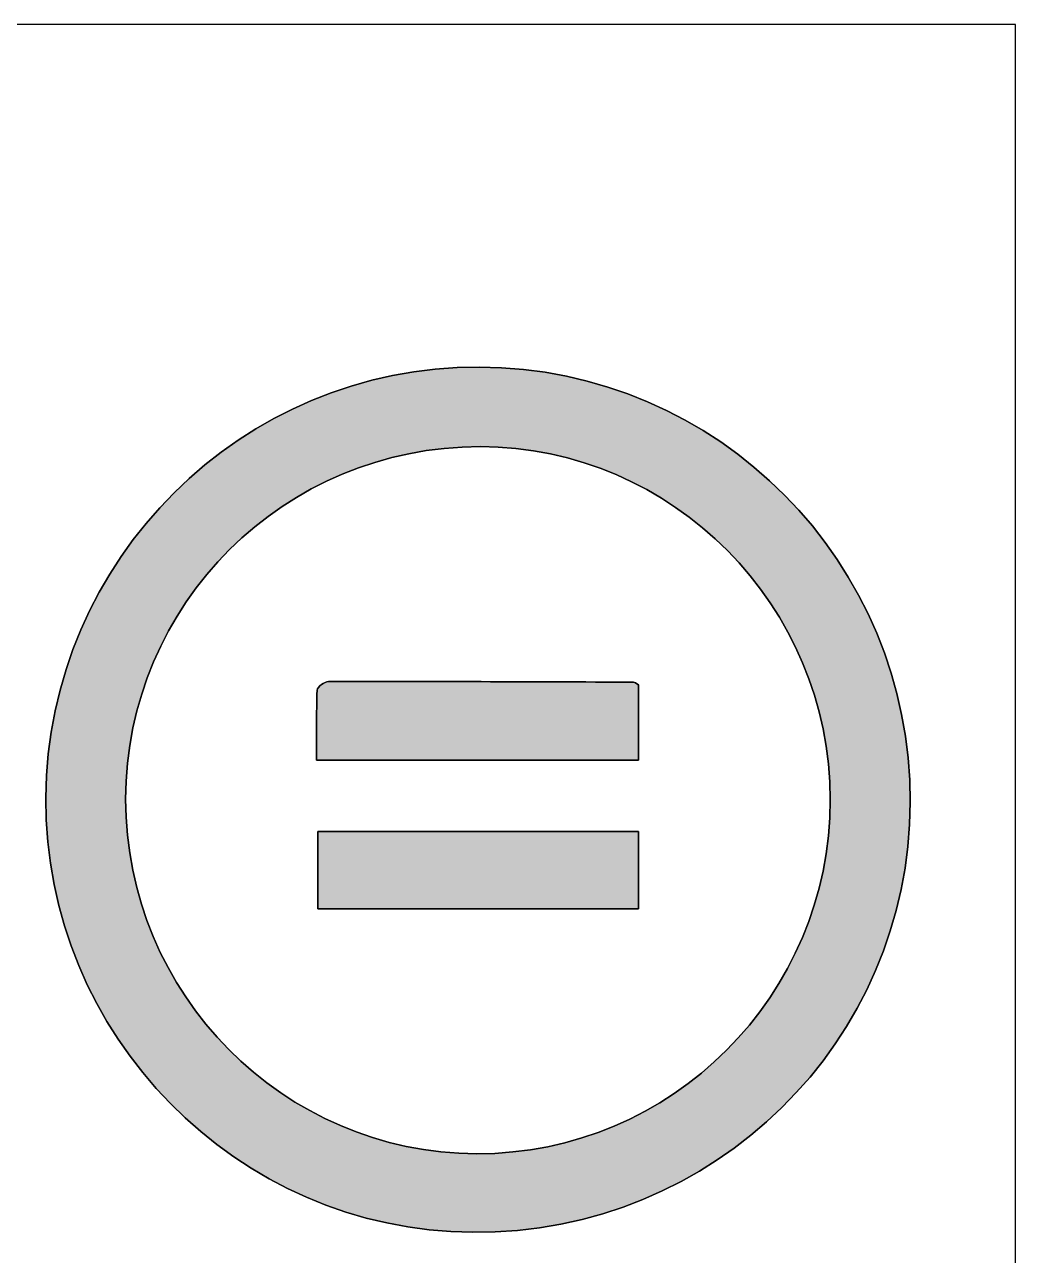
# Model space of a CAD drawing. Extents: x -1 to 338, y -185 to -55.
# Drawn here: x 327.53 to 337.74, y -67.36 to -54.69 of the extents above; entities that cross this region are included whole.
import ezdxf

# ---------------------------------------------------------------- set-up
doc = ezdxf.new("R2010")
doc.units = 0
doc.layers.add('CALQUE_1', color=7, linetype='CONTINUOUS')

# ---------------------------------------------------------------- blocks, each defined once
blk = doc.blocks.new('*U8')
at = {"layer": 'CALQUE_1', "color": 7}
for points in [[(331.459, -59.114), (331.318, -58.301), (331.459, -58.28)], [(331.486, -59.107), (331.459, -58.28), (331.486, -58.276)], [(331.459, -59.114), (331.459, -58.28), (331.486, -59.107)], [(331.695, -59.075), (331.486, -58.276), (331.695, -58.245)], [(331.486, -59.107), (331.486, -58.276), (331.695, -59.075)], [(331.758, -59.066), (331.695, -58.245), (331.758, -58.236)], [(331.695, -59.075), (331.695, -58.245), (331.758, -59.066)], [(331.817, -59.057), (331.758, -58.236), (331.817, -58.233)], [(331.758, -59.066), (331.758, -58.236), (331.817, -59.057)], [(331.849, -59.052), (331.817, -58.233), (331.849, -58.231)], [(331.817, -59.057), (331.817, -58.233), (331.849, -59.052)], [(332.145, -59.038), (331.849, -58.231), (332.145, -58.218)], [(331.849, -59.052), (331.849, -58.231), (332.145, -59.038)], [(332.186, -59.036), (332.145, -58.218), (332.186, -58.216)], [(332.145, -59.038), (332.145, -58.218), (332.186, -59.036)], [(332.211, -59.034), (332.186, -58.216), (332.211, -58.214)], [(332.186, -59.036), (332.186, -58.216), (332.211, -59.034)], [(332.211, -59.034), (332.211, -58.214), (332.223, -59.034)], [(332.223, -59.034), (332.211, -58.214), (332.223, -58.215)], [(332.223, -59.034), (332.223, -58.215), (332.558, -59.051)], [(332.558, -59.051), (332.223, -58.215), (332.558, -58.233)], [(332.558, -59.051), (332.558, -58.233), (332.59, -59.053)], [(332.59, -59.053), (332.558, -58.233), (332.59, -58.235)], [(332.59, -59.053), (332.59, -58.235), (332.606, -59.055)], [(332.606, -59.055), (332.59, -58.235), (332.606, -58.236)], [(332.606, -59.055), (332.606, -58.236), (332.667, -59.065)], [(332.667, -59.065), (332.606, -58.236), (332.667, -58.239)], [(332.667, -59.065), (332.667, -58.239), (332.919, -59.104)], [(332.919, -59.104), (332.667, -58.239), (332.919, -58.279)], [(332.919, -59.104), (332.919, -58.279), (332.947, -59.109)], [(332.947, -59.109), (332.919, -58.279), (332.947, -58.283)], [(332.947, -59.109), (332.947, -58.283), (333.053, -59.137)], [(333.053, -59.137), (332.947, -58.283), (333.053, -58.3)], [(330.892, -59.284), (330.836, -58.43), (330.892, -58.41)], [(331.113, -59.204), (330.892, -58.41), (331.113, -58.354)], [(330.892, -59.284), (330.892, -58.41), (331.113, -59.204)], [(331.136, -59.196), (331.113, -58.354), (331.136, -58.348)], [(331.113, -59.204), (331.113, -58.354), (331.136, -59.196)], [(331.258, -59.165), (331.136, -58.348), (331.258, -58.317)], [(331.136, -59.196), (331.136, -58.348), (331.258, -59.165)], [(331.318, -59.149), (331.258, -58.317), (331.318, -58.301)], [(331.258, -59.165), (331.258, -58.317), (331.318, -59.149)], [(331.318, -59.149), (331.318, -58.301), (331.459, -59.114)], [(333.053, -59.137), (333.053, -58.3), (333.109, -59.151)], [(333.109, -59.151), (333.053, -58.3), (333.109, -58.309)], [(333.109, -59.151), (333.109, -58.309), (333.268, -59.193)], [(333.268, -59.193), (333.109, -58.309), (333.268, -58.35)], [(333.268, -59.193), (333.268, -58.35), (333.292, -59.199)], [(333.292, -59.199), (333.268, -58.35), (333.292, -58.356)], [(333.292, -59.199), (333.292, -58.356), (333.484, -59.271)], [(333.484, -59.271), (333.292, -58.356), (333.484, -58.407)], [(333.484, -59.271), (333.484, -58.407), (333.536, -59.29)], [(333.536, -59.29), (333.484, -58.407), (333.536, -58.42)], [(333.536, -59.29), (333.536, -58.42), (333.602, -59.315)], [(333.602, -59.315), (333.536, -58.42), (333.602, -58.445)], [(330.781, -59.327), (330.484, -58.558), (330.781, -58.45)], [(330.8, -59.317), (330.781, -58.45), (330.8, -58.443)], [(330.781, -59.327), (330.781, -58.45), (330.8, -59.317)], [(330.836, -59.304), (330.8, -58.443), (330.836, -58.43)], [(330.8, -59.317), (330.8, -58.443), (330.836, -59.304)], [(330.836, -59.304), (330.836, -58.43), (330.892, -59.284)], [(333.602, -59.315), (333.602, -58.445), (333.622, -59.322)], [(333.622, -59.322), (333.602, -58.445), (333.622, -58.452)], [(333.622, -59.322), (333.622, -58.452), (333.898, -59.457)], [(333.898, -59.457), (333.622, -58.452), (333.898, -58.554)], [(330.431, -59.5), (330.179, -58.704), (330.431, -58.584)], [(330.464, -59.48), (330.431, -58.584), (330.464, -58.568)], [(330.431, -59.5), (330.431, -58.584), (330.464, -59.48)], [(330.481, -59.47), (330.464, -58.568), (330.481, -58.56)], [(330.464, -59.48), (330.464, -58.568), (330.481, -59.47)], [(330.484, -59.468), (330.481, -58.56), (330.484, -58.558)], [(330.481, -59.47), (330.481, -58.56), (330.484, -59.468)], [(330.484, -59.468), (330.484, -58.558), (330.781, -59.327)], [(333.898, -59.457), (333.898, -58.554), (333.92, -59.468)], [(333.92, -59.468), (333.898, -58.554), (333.92, -58.563)], [(333.92, -59.468), (333.92, -58.563), (333.937, -59.476)], [(333.937, -59.476), (333.92, -58.563), (333.937, -58.569)], [(333.937, -59.476), (333.937, -58.569), (333.945, -59.481)], [(333.945, -59.481), (333.937, -58.569), (333.945, -58.572)], [(333.945, -59.481), (333.945, -58.572), (334.221, -59.651)], [(334.221, -59.651), (333.945, -58.572), (334.221, -58.706)], [(330.045, -59.751), (329.898, -58.864), (330.045, -58.775)], [(330.095, -59.714), (330.045, -58.775), (330.095, -58.745)], [(330.045, -59.751), (330.045, -58.775), (330.095, -59.714)], [(330.166, -59.661), (330.095, -58.745), (330.166, -58.711)], [(330.095, -59.714), (330.095, -58.745), (330.166, -59.661)], [(330.179, -59.651), (330.166, -58.711), (330.179, -58.704)], [(330.166, -59.661), (330.166, -58.711), (330.179, -59.651)], [(330.179, -59.651), (330.179, -58.704), (330.431, -59.5)], [(334.221, -59.651), (334.221, -58.706), (334.235, -59.659)], [(334.235, -59.659), (334.221, -58.706), (334.235, -58.713)], [(334.235, -59.659), (334.235, -58.713), (334.292, -59.702)], [(334.292, -59.702), (334.235, -58.713), (334.292, -58.741)], [(334.292, -59.702), (334.292, -58.741), (334.333, -59.734)], [(334.333, -59.734), (334.292, -58.741), (334.333, -58.761)], [(334.333, -59.734), (334.333, -58.761), (334.501, -59.861)], [(334.501, -59.861), (334.333, -58.761), (334.501, -58.864)], [(329.887, -59.87), (329.728, -58.967), (329.887, -58.87)], [(329.898, -59.86), (329.887, -58.87), (329.898, -58.864)], [(329.887, -59.87), (329.887, -58.87), (329.898, -59.86)], [(329.898, -59.86), (329.898, -58.864), (330.045, -59.751)], [(334.501, -59.861), (334.501, -58.864), (334.512, -59.869)], [(334.512, -59.869), (334.501, -58.864), (334.512, -58.871)], [(334.512, -59.869), (334.512, -58.871), (334.663, -60.007)], [(334.663, -60.007), (334.512, -58.871), (334.663, -58.963)], [(329.63, -60.104), (329.403, -59.208), (329.63, -59.04)], [(329.639, -60.094), (329.63, -59.04), (329.639, -59.033)], [(329.63, -60.104), (329.63, -59.04), (329.639, -60.094)], [(329.682, -60.056), (329.639, -59.033), (329.682, -59.001)], [(329.639, -60.094), (329.639, -59.033), (329.682, -60.056)], [(329.728, -60.014), (329.682, -59.001), (329.728, -58.967)], [(329.682, -60.056), (329.682, -59.001), (329.728, -60.014)], [(329.728, -60.014), (329.728, -58.967), (329.887, -59.87)], [(334.663, -60.007), (334.663, -58.963), (334.7, -60.041)], [(334.7, -60.041), (334.663, -58.963), (334.7, -58.986)], [(334.7, -60.041), (334.7, -58.986), (334.76, -60.096)], [(334.76, -60.096), (334.7, -58.986), (334.76, -59.031)], [(334.76, -60.096), (334.76, -59.031), (334.769, -60.104)], [(334.769, -60.104), (334.76, -59.031), (334.769, -59.038)], [(334.769, -60.104), (334.769, -59.038), (334.995, -60.355)], [(334.995, -60.355), (334.769, -59.038), (334.995, -59.209)], [(329.342, -60.433), (329.193, -59.395), (329.342, -59.261)], [(329.385, -60.376), (329.342, -59.261), (329.385, -59.222)], [(329.342, -60.433), (329.342, -59.261), (329.385, -60.376)], [(329.396, -60.361), (329.385, -59.222), (329.396, -59.214)], [(329.385, -60.376), (329.385, -59.222), (329.396, -60.361)], [(329.403, -60.352), (329.396, -59.214), (329.403, -59.208)], [(329.396, -60.361), (329.396, -59.214), (329.403, -60.352)], [(329.403, -60.352), (329.403, -59.208), (329.63, -60.104)], [(334.995, -60.355), (334.995, -59.209), (335.002, -60.363)], [(335.002, -60.363), (334.995, -59.209), (335.002, -59.214)], [(335.002, -60.363), (335.002, -59.214), (335.009, -60.373)], [(335.009, -60.373), (335.002, -59.214), (335.009, -59.219)], [(335.009, -60.373), (335.009, -59.219), (335.042, -60.417)], [(335.042, -60.417), (335.009, -59.219), (335.042, -59.244)], [(335.042, -60.417), (335.042, -59.244), (335.205, -60.636)], [(335.205, -60.636), (335.042, -59.244), (335.205, -59.393)], [(329.187, -60.641), (329.067, -59.508), (329.187, -59.4)], [(329.193, -60.631), (329.187, -59.4), (329.193, -59.395)], [(329.187, -60.641), (329.187, -59.4), (329.193, -60.631)], [(329.193, -60.631), (329.193, -59.395), (329.342, -60.433)], [(335.205, -60.636), (335.205, -59.393), (335.21, -60.643)], [(335.21, -60.643), (335.205, -59.393), (335.21, -59.398)], [(335.21, -60.643), (335.21, -59.398), (335.329, -60.84)], [(335.329, -60.84), (335.21, -59.398), (335.329, -59.507)], [(329.029, -60.9), (329.01, -59.572), (329.029, -59.551)], [(329.067, -60.836), (329.029, -59.551), (329.067, -59.508)], [(329.029, -60.9), (329.029, -59.551), (329.067, -60.836)], [(329.067, -60.836), (329.067, -59.508), (329.187, -60.641)], [(335.329, -60.84), (335.329, -59.507), (335.357, -60.886)], [(335.357, -60.886), (335.329, -59.507), (335.357, -59.533)], [(335.357, -60.886), (335.357, -59.533), (335.388, -60.937)], [(335.388, -60.937), (335.357, -59.533), (335.388, -59.567)], [(329.005, -60.94), (328.856, -59.74), (329.005, -59.576)], [(329.01, -60.931), (329.005, -59.576), (329.01, -59.572)], [(329.005, -60.94), (329.005, -59.576), (329.01, -60.931)], [(329.01, -60.931), (329.01, -59.572), (329.029, -60.9)], [(335.388, -60.937), (335.388, -59.567), (335.391, -60.942)], [(335.391, -60.942), (335.388, -59.567), (335.391, -59.57)], [(335.391, -60.942), (335.391, -59.57), (335.542, -61.255)], [(335.542, -61.255), (335.391, -59.57), (335.542, -59.737)], [(328.853, -61.257), (328.779, -59.824), (328.853, -59.743)], [(328.856, -61.249), (328.853, -59.743), (328.856, -59.74)], [(328.853, -61.257), (328.853, -59.743), (328.856, -61.249)], [(328.856, -61.249), (328.856, -59.74), (329.005, -60.94)], [(335.542, -61.255), (335.542, -59.737), (335.544, -61.26)], [(335.544, -61.26), (335.542, -59.737), (335.544, -59.74)], [(335.544, -61.26), (335.544, -59.74), (335.62, -61.469)], [(335.62, -61.469), (335.544, -59.74), (335.62, -59.824)], [(328.731, -61.591), (328.643, -60.004), (328.731, -59.888)], [(328.733, -61.583), (328.731, -59.888), (328.733, -59.885)], [(328.731, -61.591), (328.731, -59.888), (328.733, -61.583)], [(328.744, -61.552), (328.733, -59.885), (328.744, -59.87)], [(328.733, -61.583), (328.733, -59.885), (328.744, -61.552)], [(328.779, -61.458), (328.744, -59.87), (328.779, -59.824)], [(328.744, -61.552), (328.744, -59.87), (328.779, -61.458)], [(328.779, -61.458), (328.779, -59.824), (328.853, -61.257)], [(335.62, -61.469), (335.62, -59.824), (335.644, -61.534)], [(335.644, -61.534), (335.62, -59.824), (335.644, -59.851)], [(335.644, -61.534), (335.644, -59.851), (335.664, -61.59)], [(335.664, -61.59), (335.644, -59.851), (335.664, -59.878)], [(335.664, -61.59), (335.664, -59.878), (335.665, -61.593)], [(335.665, -61.593), (335.664, -59.878), (335.665, -59.88)], [(335.665, -61.593), (335.665, -59.88), (335.754, -61.938)], [(335.754, -61.938), (335.665, -59.88), (335.754, -60)], [(328.641, -61.94), (328.587, -60.078), (328.641, -60.006)], [(328.643, -61.931), (328.641, -60.006), (328.643, -60.004)], [(328.641, -61.94), (328.641, -60.006), (328.643, -61.931)], [(328.643, -61.931), (328.643, -60.004), (328.731, -61.591)], [(335.754, -61.938), (335.754, -60), (335.755, -61.94)], [(335.755, -61.94), (335.754, -60), (335.755, -60)], [(335.755, -61.94), (335.755, -60), (335.809, -62.299)], [(335.809, -62.299), (335.755, -60), (335.809, -60.074)], [(328.521, -65.176), (328.49, -60.216), (328.521, -60.166)], [(328.568, -65.24), (328.521, -60.166), (328.568, -60.103)], [(328.521, -65.176), (328.521, -60.166), (328.568, -65.24)], [(328.586, -62.305), (328.568, -60.103), (328.586, -60.079)], [(328.568, -62.664), (328.568, -60.103), (328.586, -62.305)], [(328.587, -62.292), (328.586, -60.079), (328.587, -60.078)], [(328.586, -62.305), (328.586, -60.079), (328.587, -62.292)], [(328.587, -62.292), (328.587, -60.078), (328.641, -61.94)], [(335.809, -62.299), (335.809, -60.074), (335.81, -62.3)], [(335.81, -62.3), (335.809, -60.074), (335.81, -60.074)], [(335.81, -62.3), (335.81, -60.074), (335.828, -62.67)], [(335.828, -62.67), (335.81, -60.074), (335.828, -60.1)], [(335.828, -65.251), (335.828, -60.1), (335.879, -65.183)], [(335.879, -65.183), (335.828, -60.1), (335.879, -60.169)], [(335.879, -65.183), (335.879, -60.169), (335.899, -65.152)], [(335.899, -65.152), (335.879, -60.169), (335.899, -60.195)], [(335.899, -65.152), (335.899, -60.195), (336.105, -64.817)], [(336.105, -64.817), (335.899, -60.195), (336.105, -60.538)], [(328.49, -65.135), (328.296, -60.532), (328.49, -60.216)], [(328.49, -65.135), (328.49, -60.216), (328.521, -65.176)], [(328.296, -64.81), (328.27, -60.585), (328.296, -60.532)], [(328.296, -64.81), (328.296, -60.532), (328.49, -65.135)], [(336.105, -64.817), (336.105, -60.538), (336.121, -64.785)], [(336.121, -64.785), (336.105, -60.538), (336.121, -60.564)], [(336.121, -64.785), (336.121, -60.564), (336.295, -64.429)], [(336.295, -64.429), (336.121, -60.564), (336.295, -60.93)], [(328.27, -64.767), (328.106, -60.921), (328.27, -60.585)], [(328.27, -64.767), (328.27, -60.585), (328.296, -64.81)], [(328.106, -64.422), (328.085, -60.978), (328.106, -60.921)], [(328.106, -64.422), (328.106, -60.921), (328.27, -64.767)], [(336.295, -64.429), (336.295, -60.93), (336.307, -64.397)], [(336.307, -64.397), (336.295, -60.93), (336.307, -60.955)], [(336.307, -64.397), (336.307, -60.955), (336.447, -64.02)], [(336.447, -64.02), (336.307, -60.955), (336.447, -61.342)], [(328.085, -64.377), (327.954, -61.329), (328.085, -60.978)], [(328.085, -64.377), (328.085, -60.978), (328.106, -64.422)], [(327.954, -64.014), (327.938, -61.391), (327.954, -61.329)], [(327.954, -64.014), (327.954, -61.329), (328.085, -64.377)], [(327.938, -63.968), (327.842, -61.755), (327.938, -61.391)], [(327.938, -63.968), (327.938, -61.391), (327.954, -64.014)], [(336.447, -64.02), (336.447, -61.342), (336.456, -63.988)], [(336.456, -63.988), (336.447, -61.342), (336.456, -61.365)], [(336.456, -63.988), (336.456, -61.365), (336.559, -63.593)], [(336.559, -63.593), (336.456, -61.365), (336.559, -61.773)], [(327.83, -63.543), (327.771, -62.196), (327.83, -61.825)], [(327.842, -63.587), (327.83, -61.825), (327.842, -61.755)], [(327.83, -63.543), (327.83, -61.825), (327.842, -63.587)], [(327.842, -63.587), (327.842, -61.755), (327.938, -63.968)], [(336.559, -63.593), (336.559, -61.773), (336.564, -63.56)], [(336.564, -63.56), (336.559, -61.773), (336.564, -61.794)], [(336.564, -63.56), (336.564, -61.794), (336.628, -63.15)], [(336.628, -63.15), (336.564, -61.794), (336.628, -62.221)], [(327.771, -63.141), (327.766, -62.296), (327.771, -62.196)], [(327.771, -63.141), (327.771, -62.196), (327.83, -63.543)], [(336.628, -63.15), (336.628, -62.221), (336.63, -63.105)], [(336.63, -63.105), (336.628, -62.221), (336.63, -62.237)], [(327.766, -63.103), (327.745, -62.65), (327.766, -62.296)], [(327.766, -63.103), (327.766, -62.296), (327.771, -63.141)], [(336.63, -63.105), (336.63, -62.237), (336.652, -62.694)], [(328.568, -65.24), (328.568, -62.664), (328.586, -65.265)], [(328.586, -65.265), (328.568, -62.664), (328.586, -63.035)], [(335.828, -65.251), (335.81, -63.039), (335.828, -62.67)], [(328.586, -65.265), (328.586, -63.035), (328.587, -65.266)], [(328.587, -65.266), (328.586, -63.035), (328.587, -63.04)], [(328.587, -65.266), (328.587, -63.04), (328.641, -65.34)], [(328.641, -65.34), (328.587, -63.04), (328.641, -63.396)], [(335.809, -65.275), (335.755, -63.401), (335.809, -63.042)], [(335.81, -65.275), (335.809, -63.042), (335.81, -63.039)], [(335.809, -65.275), (335.809, -63.042), (335.81, -65.275)], [(335.81, -65.275), (335.81, -63.039), (335.828, -65.251)], [(328.641, -65.34), (328.641, -63.396), (328.643, -65.341)], [(328.643, -65.341), (328.641, -63.396), (328.643, -63.402)], [(328.643, -65.341), (328.643, -63.402), (328.731, -65.461)], [(328.731, -65.461), (328.643, -63.402), (328.731, -63.745)], [(335.754, -65.348), (335.665, -63.749), (335.754, -63.405)], [(335.755, -65.347), (335.754, -63.405), (335.755, -63.401)], [(335.754, -65.348), (335.754, -63.405), (335.755, -65.347)], [(335.755, -65.347), (335.755, -63.401), (335.809, -65.275)], [(328.731, -65.461), (328.731, -63.745), (328.733, -65.464)], [(328.733, -65.464), (328.731, -63.745), (328.733, -63.751)], [(328.733, -65.464), (328.733, -63.751), (328.744, -65.479)], [(328.744, -65.479), (328.733, -63.751), (328.744, -63.781)], [(328.744, -65.479), (328.744, -63.781), (328.779, -65.518)], [(328.779, -65.518), (328.744, -63.781), (328.779, -63.877)], [(335.644, -65.493), (335.62, -63.875), (335.644, -63.81)], [(335.664, -65.467), (335.644, -63.81), (335.664, -63.754)], [(335.644, -65.493), (335.644, -63.81), (335.664, -65.467)], [(335.665, -65.465), (335.664, -63.754), (335.665, -63.749)], [(335.664, -65.467), (335.664, -63.754), (335.665, -65.465)], [(335.665, -65.465), (335.665, -63.749), (335.754, -65.348)], [(328.779, -65.518), (328.779, -63.877), (328.853, -65.6)], [(328.853, -65.6), (328.779, -63.877), (328.853, -64.08)], [(335.62, -65.525), (335.544, -64.083), (335.62, -63.875)], [(335.62, -65.525), (335.62, -63.875), (335.644, -65.493)], [(328.853, -65.6), (328.853, -64.08), (328.856, -65.604)], [(328.856, -65.604), (328.853, -64.08), (328.856, -64.086)], [(328.856, -65.604), (328.856, -64.086), (329.005, -65.771)], [(329.005, -65.771), (328.856, -64.086), (329.005, -64.398)], [(335.542, -65.61), (335.391, -64.401), (335.542, -64.089)], [(335.544, -65.607), (335.542, -64.089), (335.544, -64.083)], [(335.542, -65.61), (335.542, -64.089), (335.544, -65.607)], [(335.544, -65.607), (335.544, -64.083), (335.62, -65.525)], [(329.005, -65.771), (329.005, -64.398), (329.01, -65.776)], [(329.01, -65.776), (329.005, -64.398), (329.01, -64.405)], [(329.01, -65.776), (329.01, -64.405), (329.029, -65.797)], [(329.029, -65.797), (329.01, -64.405), (329.029, -64.437)], [(329.029, -65.797), (329.029, -64.437), (329.067, -65.833)], [(329.067, -65.833), (329.029, -64.437), (329.067, -64.501)], [(329.067, -65.833), (329.067, -64.501), (329.187, -65.944)], [(329.187, -65.944), (329.067, -64.501), (329.187, -64.699)], [(335.329, -65.839), (335.21, -64.701), (335.329, -64.505)], [(335.357, -65.809), (335.329, -64.505), (335.357, -64.459)], [(335.329, -65.839), (335.329, -64.505), (335.357, -65.809)], [(335.388, -65.776), (335.357, -64.459), (335.388, -64.408)], [(335.357, -65.809), (335.357, -64.459), (335.388, -65.776)], [(335.391, -65.772), (335.388, -64.408), (335.391, -64.401)], [(335.388, -65.776), (335.388, -64.408), (335.391, -65.772)], [(335.391, -65.772), (335.391, -64.401), (335.542, -65.61)], [(329.187, -65.944), (329.187, -64.699), (329.193, -65.949)], [(329.193, -65.949), (329.187, -64.699), (329.193, -64.707)], [(329.193, -65.949), (329.193, -64.707), (329.342, -66.087)], [(329.342, -66.087), (329.193, -64.707), (329.342, -64.908)], [(335.205, -65.95), (335.042, -64.927), (335.205, -64.709)], [(335.21, -65.946), (335.205, -64.709), (335.21, -64.701)], [(335.205, -65.95), (335.205, -64.709), (335.21, -65.946)], [(335.21, -65.946), (335.21, -64.701), (335.329, -65.839)], [(329.342, -66.087), (329.342, -64.908), (329.385, -66.12)], [(329.385, -66.12), (329.342, -64.908), (329.385, -64.965)], [(329.385, -66.12), (329.385, -64.965), (329.396, -66.128)], [(329.396, -66.128), (329.385, -64.965), (329.396, -64.98)], [(329.396, -66.128), (329.396, -64.98), (329.403, -66.134)], [(329.403, -66.134), (329.396, -64.98), (329.403, -64.988)], [(329.403, -66.134), (329.403, -64.988), (329.63, -66.307)], [(329.63, -66.307), (329.403, -64.988), (329.63, -65.24)], [(334.995, -66.135), (334.769, -65.239), (334.995, -64.99)], [(335.002, -66.13), (334.995, -64.99), (335.002, -64.981)], [(334.995, -66.135), (334.995, -64.99), (335.002, -66.13)], [(335.009, -66.125), (335.002, -64.981), (335.009, -64.971)], [(335.002, -66.13), (335.002, -64.981), (335.009, -66.125)], [(335.042, -66.096), (335.009, -64.971), (335.042, -64.927)], [(335.009, -66.125), (335.009, -64.971), (335.042, -66.096)], [(335.042, -66.096), (335.042, -64.927), (335.205, -65.95)], [(329.63, -66.307), (329.63, -65.24), (329.639, -66.313)], [(329.639, -66.313), (329.63, -65.24), (329.639, -65.248)], [(329.639, -66.313), (329.639, -65.248), (329.682, -66.346)], [(329.682, -66.346), (329.639, -65.248), (329.682, -65.287)], [(334.76, -66.308), (334.7, -65.304), (334.76, -65.249)], [(334.769, -66.301), (334.76, -65.249), (334.769, -65.239)], [(334.76, -66.308), (334.76, -65.249), (334.769, -66.301)], [(334.769, -66.301), (334.769, -65.239), (334.995, -66.135)], [(329.682, -66.346), (329.682, -65.287), (329.728, -66.375)], [(329.728, -66.375), (329.682, -65.287), (329.728, -65.33)], [(329.728, -66.375), (329.728, -65.33), (329.887, -66.474)], [(329.887, -66.474), (329.728, -65.33), (329.887, -65.476)], [(334.663, -66.379), (334.512, -65.474), (334.663, -65.338)], [(334.7, -66.352), (334.663, -65.338), (334.7, -65.304)], [(334.663, -66.379), (334.663, -65.338), (334.7, -66.352)], [(334.7, -66.352), (334.7, -65.304), (334.76, -66.308)], [(329.887, -66.474), (329.887, -65.476), (329.898, -66.481)], [(329.898, -66.481), (329.887, -65.476), (329.898, -65.484)], [(329.898, -66.481), (329.898, -65.484), (330.045, -66.572)], [(330.045, -66.572), (329.898, -65.484), (330.045, -65.596)], [(334.501, -66.475), (334.333, -65.61), (334.501, -65.484)], [(334.512, -66.469), (334.501, -65.484), (334.512, -65.474)], [(334.501, -66.475), (334.501, -65.484), (334.512, -66.469)], [(334.512, -66.469), (334.512, -65.474), (334.663, -66.379)], [(330.045, -66.572), (330.045, -65.596), (330.095, -66.597)], [(330.095, -66.597), (330.045, -65.596), (330.095, -65.634)], [(330.095, -66.597), (330.095, -65.634), (330.166, -66.632)], [(330.166, -66.632), (330.095, -65.634), (330.166, -65.687)], [(334.292, -66.6), (334.235, -65.684), (334.292, -65.641)], [(334.333, -66.575), (334.292, -65.641), (334.333, -65.61)], [(334.292, -66.6), (334.292, -65.641), (334.333, -66.575)], [(334.333, -66.575), (334.333, -65.61), (334.501, -66.475)], [(330.166, -66.632), (330.166, -65.687), (330.179, -66.638)], [(330.179, -66.638), (330.166, -65.687), (330.179, -65.695)], [(330.179, -66.638), (330.179, -65.695), (330.431, -66.763)], [(330.431, -66.763), (330.179, -65.695), (330.431, -65.85)], [(334.221, -66.633), (333.945, -65.862), (334.221, -65.694)], [(334.235, -66.627), (334.221, -65.694), (334.235, -65.684)], [(334.221, -66.633), (334.221, -65.694), (334.235, -66.627)], [(334.235, -66.627), (334.235, -65.684), (334.292, -66.6)], [(330.431, -66.763), (330.431, -65.85), (330.464, -66.775)], [(330.464, -66.775), (330.431, -65.85), (330.464, -65.871)], [(330.464, -66.775), (330.464, -65.871), (330.481, -66.781)], [(330.481, -66.781), (330.464, -65.871), (330.481, -65.879)], [(330.481, -66.781), (330.481, -65.879), (330.484, -66.783)], [(330.484, -66.783), (330.481, -65.879), (330.484, -65.88)], [(330.484, -66.783), (330.484, -65.88), (330.781, -66.895)], [(330.781, -66.895), (330.484, -65.88), (330.781, -66.025)], [(333.898, -66.785), (333.622, -66.021), (333.898, -65.888)], [(333.92, -66.774), (333.898, -65.888), (333.92, -65.877)], [(333.898, -66.785), (333.898, -65.888), (333.92, -66.774)], [(333.937, -66.767), (333.92, -65.877), (333.937, -65.867)], [(333.92, -66.774), (333.92, -65.877), (333.937, -66.767)], [(333.945, -66.763), (333.937, -65.867), (333.945, -65.862)], [(333.937, -66.767), (333.937, -65.867), (333.945, -66.763)], [(333.945, -66.763), (333.945, -65.862), (334.221, -66.633)], [(330.781, -66.895), (330.781, -66.025), (330.8, -66.902)], [(330.8, -66.902), (330.781, -66.025), (330.8, -66.033)], [(333.622, -66.883), (333.602, -66.03), (333.622, -66.021)], [(333.622, -66.883), (333.622, -66.021), (333.898, -66.785)], [(330.8, -66.902), (330.8, -66.033), (330.836, -66.915)], [(330.836, -66.915), (330.8, -66.033), (330.836, -66.046)], [(330.836, -66.915), (330.836, -66.046), (330.892, -66.931)], [(330.892, -66.931), (330.836, -66.046), (330.892, -66.067)], [(330.892, -66.931), (330.892, -66.067), (331.113, -66.989)], [(331.113, -66.989), (330.892, -66.067), (331.113, -66.149)], [(331.113, -66.989), (331.113, -66.149), (331.136, -66.996)], [(331.136, -66.996), (331.113, -66.149), (331.136, -66.155)], [(333.268, -66.986), (333.109, -66.194), (333.268, -66.153)], [(333.292, -66.98), (333.268, -66.153), (333.292, -66.144)], [(333.268, -66.986), (333.268, -66.153), (333.292, -66.98)], [(333.484, -66.932), (333.292, -66.144), (333.484, -66.074)], [(333.292, -66.98), (333.292, -66.144), (333.484, -66.932)], [(333.536, -66.914), (333.484, -66.074), (333.536, -66.055)], [(333.484, -66.932), (333.484, -66.074), (333.536, -66.914)], [(333.602, -66.89), (333.536, -66.055), (333.602, -66.03)], [(333.536, -66.914), (333.536, -66.055), (333.602, -66.89)], [(333.602, -66.89), (333.602, -66.03), (333.622, -66.883)], [(331.136, -66.996), (331.136, -66.155), (331.258, -67.028)], [(331.258, -67.028), (331.136, -66.155), (331.258, -66.187)], [(331.258, -67.028), (331.258, -66.187), (331.318, -67.038)], [(331.318, -67.038), (331.258, -66.187), (331.318, -66.203)], [(331.318, -67.038), (331.318, -66.203), (331.459, -67.061)], [(331.459, -67.061), (331.318, -66.203), (331.459, -66.24)], [(331.459, -67.061), (331.459, -66.24), (331.486, -67.065)], [(331.486, -67.065), (331.459, -66.24), (331.486, -66.244)], [(331.486, -67.065), (331.486, -66.244), (331.695, -67.099)], [(331.695, -67.099), (331.486, -66.244), (331.695, -66.277)], [(331.695, -67.099), (331.695, -66.277), (331.758, -67.102)], [(331.758, -67.102), (331.695, -66.277), (331.758, -66.287)], [(332.919, -67.059), (332.667, -66.281), (332.919, -66.242)], [(332.947, -67.055), (332.919, -66.242), (332.947, -66.235)], [(332.919, -67.059), (332.919, -66.242), (332.947, -67.055)], [(333.053, -67.039), (332.947, -66.235), (333.053, -66.208)], [(332.947, -67.055), (332.947, -66.235), (333.053, -67.039)], [(333.109, -67.025), (333.053, -66.208), (333.109, -66.194)], [(333.053, -67.039), (333.053, -66.208), (333.109, -67.025)], [(333.109, -67.025), (333.109, -66.194), (333.268, -66.986)], [(331.758, -67.102), (331.758, -66.287), (331.817, -67.106)], [(331.817, -67.106), (331.758, -66.287), (331.817, -66.296)], [(331.817, -67.106), (331.817, -66.296), (331.849, -67.107)], [(331.849, -67.107), (331.817, -66.296), (331.849, -66.298)], [(331.849, -67.107), (331.849, -66.298), (332.145, -67.124)], [(332.145, -67.124), (331.849, -66.298), (332.145, -66.313)], [(332.145, -67.124), (332.145, -66.313), (332.186, -67.123)], [(332.186, -67.123), (332.145, -66.313), (332.186, -66.315)], [(332.211, -67.122), (332.186, -66.315), (332.211, -66.314)], [(332.186, -67.123), (332.186, -66.315), (332.211, -67.122)], [(332.211, -67.122), (332.211, -66.314), (332.223, -67.121)], [(332.223, -67.121), (332.211, -66.314), (332.223, -66.314)], [(332.558, -67.106), (332.223, -66.314), (332.558, -66.297)], [(332.223, -67.121), (332.223, -66.314), (332.558, -67.106)], [(332.59, -67.105), (332.558, -66.297), (332.59, -66.292)], [(332.558, -67.106), (332.558, -66.297), (332.59, -67.105)], [(332.606, -67.104), (332.59, -66.292), (332.606, -66.29)], [(332.59, -67.105), (332.59, -66.292), (332.606, -67.104)], [(332.667, -67.095), (332.606, -66.29), (332.667, -66.281)], [(332.606, -67.104), (332.606, -66.29), (332.667, -67.095)], [(332.667, -67.095), (332.667, -66.281), (332.919, -67.059)]]:
    blk.add_solid(points, dxfattribs=at)
blk = doc.blocks.new('*U15')
at = {"layer": 'CALQUE_1', "color": 7}
for points in [[(330.547, -63.794), (330.547, -62.995), (333.852, -63.794)], [(333.852, -63.794), (330.547, -62.995), (333.852, -62.995)]]:
    blk.add_solid(points, dxfattribs=at)
blk = doc.blocks.new('*U16')
at = {"layer": 'CALQUE_1', "color": 7}
for points in [[(330.622, -62.263), (330.568, -61.499), (330.622, -61.462)], [(330.642, -62.263), (330.622, -61.462), (330.642, -61.456)], [(330.622, -62.263), (330.622, -61.462), (330.642, -62.263)], [(330.65, -62.263), (330.642, -61.456), (330.65, -61.454)], [(330.642, -62.263), (330.642, -61.456), (330.65, -62.263)], [(330.656, -62.263), (330.65, -61.454), (330.656, -61.453)], [(330.65, -62.263), (330.65, -61.454), (330.656, -62.263)], [(330.656, -62.263), (330.656, -61.453), (330.657, -62.263)], [(330.657, -62.263), (330.656, -61.453), (330.657, -61.453)], [(330.657, -62.263), (330.657, -61.453), (330.664, -62.263)], [(330.664, -62.263), (330.657, -61.453), (330.664, -61.453)], [(330.664, -62.263), (330.664, -61.453), (330.682, -62.263)], [(330.682, -62.263), (330.664, -61.453), (330.682, -61.453)], [(330.682, -62.263), (330.682, -61.453), (330.756, -62.263)], [(330.756, -62.263), (330.682, -61.453), (330.756, -61.453)], [(330.756, -62.263), (330.756, -61.453), (330.958, -62.263)], [(330.958, -62.263), (330.756, -61.453), (330.958, -61.453)], [(330.958, -62.263), (330.958, -61.453), (331.051, -62.263)], [(331.051, -62.263), (330.958, -61.453), (331.051, -61.453)], [(331.051, -62.263), (331.051, -61.453), (332.205, -62.263)], [(332.205, -62.263), (331.051, -61.453), (332.205, -61.454)], [(332.205, -62.263), (332.205, -61.454), (332.23, -62.263)], [(332.23, -62.263), (332.205, -61.454), (332.23, -61.454)], [(332.23, -62.263), (332.23, -61.454), (333.409, -62.263)], [(333.409, -62.263), (332.23, -61.454), (333.409, -61.457)], [(333.409, -62.263), (333.409, -61.457), (333.44, -62.263)], [(333.44, -62.263), (333.409, -61.457), (333.44, -61.457)], [(333.44, -62.263), (333.44, -61.457), (333.704, -62.263)], [(333.704, -62.263), (333.44, -61.457), (333.704, -61.458)], [(333.704, -62.263), (333.704, -61.458), (333.749, -62.263)], [(333.749, -62.263), (333.704, -61.458), (333.749, -61.459)], [(333.749, -62.263), (333.749, -61.459), (333.777, -62.263)], [(333.777, -62.263), (333.749, -61.459), (333.777, -61.459)], [(333.777, -62.263), (333.777, -61.459), (333.796, -62.263)], [(333.796, -62.263), (333.777, -61.459), (333.796, -61.459)], [(333.796, -62.263), (333.796, -61.459), (333.802, -62.263)], [(333.802, -62.263), (333.796, -61.459), (333.802, -61.459)], [(333.802, -62.263), (333.802, -61.459), (333.803, -62.263)], [(333.803, -62.263), (333.802, -61.459), (333.803, -61.459)], [(333.803, -62.263), (333.803, -61.459), (333.804, -62.263)], [(333.804, -62.263), (333.803, -61.459), (333.804, -61.459)], [(333.804, -62.263), (333.804, -61.459), (333.811, -62.263)], [(333.811, -62.263), (333.804, -61.459), (333.811, -61.461)], [(333.811, -62.263), (333.811, -61.461), (333.826, -62.263)], [(333.826, -62.263), (333.811, -61.461), (333.826, -61.469)], [(330.541, -62.262), (330.536, -62.033), (330.541, -61.54)], [(330.543, -62.263), (330.541, -61.54), (330.543, -61.538)], [(330.541, -62.262), (330.541, -61.54), (330.543, -62.263)], [(330.562, -62.263), (330.543, -61.538), (330.562, -61.507)], [(330.543, -62.263), (330.543, -61.538), (330.562, -62.263)], [(330.568, -62.263), (330.562, -61.507), (330.568, -61.499)], [(330.562, -62.263), (330.562, -61.507), (330.568, -62.263)], [(330.568, -62.263), (330.568, -61.499), (330.622, -62.263)], [(333.826, -62.263), (333.826, -61.469), (333.845, -62.263)], [(333.845, -62.263), (333.826, -61.469), (333.845, -61.481)], [(333.845, -62.263), (333.845, -61.481), (333.852, -62.26)], [(333.852, -62.26), (333.845, -61.481), (333.852, -61.485)], [(330.536, -62.218), (330.535, -62.083), (330.536, -62.038)], [(330.536, -62.26), (330.536, -62.034), (330.536, -62.033)], [(330.536, -62.26), (330.536, -62.033), (330.541, -62.262)], [(330.536, -62.252), (330.536, -62.038), (330.536, -62.034)], [(330.536, -62.252), (330.536, -62.034), (330.536, -62.26)], [(330.536, -62.218), (330.536, -62.038), (330.536, -62.252)]]:
    blk.add_solid(points, dxfattribs=at)
blk = doc.blocks.new('BLOCK_4')
at = {"layer": 'CALQUE_1'}
for points, knots in [([(337.736, -68.285), (337.642, -68.281), (337.549, -68.274), (337.455, -68.274), (327.138, -68.273), (316.822, -68.274), (306.506, -68.269), (306.314, -68.269), (306.21, -68.333), (306.103, -68.484), (304.941, -70.119), (303.367, -71.136), (301.38, -71.385), (298.594, -71.734), (296.346, -70.733), (294.678, -68.465), (294.577, -68.327), (294.482, -68.262), (294.309, -68.27), (293.955, -68.286), (293.601, -68.281), (293.246, -68.285), (293.246, -63.754), (293.246, -59.222), (293.246, -54.688), (308.076, -54.688), (322.906, -54.688), (337.736, -54.688), (337.736, -59.222), (337.736, -63.754), (337.736, -68.285)], [0, 0, 0, 0, 1, 1, 1, 2, 2, 2, 3, 3, 3, 4, 4, 4, 5, 5, 5, 6, 6, 6, 7, 7, 7, 8, 8, 8, 9, 9, 9, 10, 10, 10, 10]), ([(332.211, -58.214), (329.767, -58.204), (327.761, -60.197), (327.745, -62.65), (327.73, -65.091), (329.716, -67.11), (332.145, -67.124), (334.633, -67.139), (336.646, -65.16), (336.652, -62.694), (336.658, -60.226), (334.674, -58.225), (332.211, -58.214)], [0, 0, 0, 0, 1, 1, 1, 2, 2, 2, 3, 3, 3, 4, 4, 4, 4]), ([(332.211, -58.214), (334.674, -58.225), (336.658, -60.226), (336.652, -62.694), (336.646, -65.16), (334.633, -67.139), (332.145, -67.124), (329.716, -67.11), (327.73, -65.091), (327.745, -62.65), (327.761, -60.197), (329.767, -58.204), (332.211, -58.214)], [0, 0, 0, 0, 1, 1, 1, 2, 2, 2, 3, 3, 3, 4, 4, 4, 4]), ([(335.828, -62.67), (335.828, -60.674), (334.205, -59.036), (332.223, -59.034), (330.203, -59.031), (328.57, -60.654), (328.568, -62.664), (328.566, -64.668), (330.195, -66.312), (332.186, -66.315), (334.194, -66.319), (335.828, -64.683), (335.828, -62.67)], [0, 0, 0, 0, 1, 1, 1, 2, 2, 2, 3, 3, 3, 4, 4, 4, 4]), ([(335.828, -62.67), (335.828, -64.683), (334.194, -66.319), (332.186, -66.315), (330.195, -66.312), (328.566, -64.668), (328.568, -62.664), (328.57, -60.654), (330.203, -59.031), (332.223, -59.034), (334.205, -59.036), (335.828, -60.674), (335.828, -62.67)], [0, 0, 0, 0, 1, 1, 1, 2, 2, 2, 3, 3, 3, 4, 4, 4, 4]), ([(333.852, -61.485), (333.827, -61.471), (333.814, -61.459), (333.802, -61.459), (332.754, -61.455), (331.706, -61.451), (330.658, -61.453), (330.617, -61.453), (330.543, -61.508), (330.541, -61.54), (330.532, -61.782), (330.536, -62.024), (330.536, -62.263), (331.665, -62.263), (332.754, -62.263), (333.852, -62.263), (333.852, -61.991), (333.852, -61.734), (333.852, -61.485)], [0, 0, 0, 0, 1, 1, 1, 2, 2, 2, 3, 3, 3, 4, 4, 4, 5, 5, 5, 6, 6, 6, 6]), ([(333.852, -61.485), (333.852, -61.734), (333.852, -61.991), (333.852, -62.263), (332.754, -62.263), (331.665, -62.263), (330.536, -62.263), (330.536, -62.024), (330.532, -61.782), (330.541, -61.54), (330.543, -61.508), (330.617, -61.453), (330.658, -61.453), (331.706, -61.451), (332.754, -61.455), (333.802, -61.459), (333.814, -61.459), (333.827, -61.471), (333.852, -61.485)], [0, 0, 0, 0, 1, 1, 1, 2, 2, 2, 3, 3, 3, 4, 4, 4, 5, 5, 5, 6, 6, 6, 6]), ([(333.852, -62.995), (332.739, -62.995), (331.646, -62.995), (330.547, -62.995), (330.547, -63.268), (330.547, -63.525), (330.547, -63.794), (331.653, -63.794), (332.746, -63.794), (333.852, -63.794), (333.852, -63.525), (333.852, -63.268), (333.852, -62.995)], [0, 0, 0, 0, 1, 1, 1, 2, 2, 2, 3, 3, 3, 4, 4, 4, 4]), ([(333.852, -62.995), (333.852, -63.268), (333.852, -63.525), (333.852, -63.794), (332.746, -63.794), (331.653, -63.794), (330.547, -63.794), (330.547, -63.525), (330.547, -63.268), (330.547, -62.995), (331.646, -62.995), (332.739, -62.995), (333.852, -62.995)], [0, 0, 0, 0, 1, 1, 1, 2, 2, 2, 3, 3, 3, 4, 4, 4, 4])]:
    blk.add_open_spline(points, degree=3, knots=knots, dxfattribs=at)
at = {"layer": 'CALQUE_1', "color": 7}
for name in ['*U8', '*U16', '*U15']:
    blk.add_blockref(name, (0, 0), dxfattribs=at)
blk = doc.blocks.new('BLOCK_3')
at = {"layer": 'CALQUE_1'}
blk.add_blockref('BLOCK_4', (0, 0), dxfattribs=at)
blk = doc.blocks.new('BLOCK_2')
at = {"layer": 'CALQUE_1'}
blk.add_blockref('BLOCK_3', (0, 0), dxfattribs=at)

msp = doc.modelspace()

# ---------------------------------------------------------------- block references
at = {"layer": 'CALQUE_1'}
msp.add_blockref('BLOCK_2', (0, 0), dxfattribs=at)

doc.saveas('drawing.dxf')
